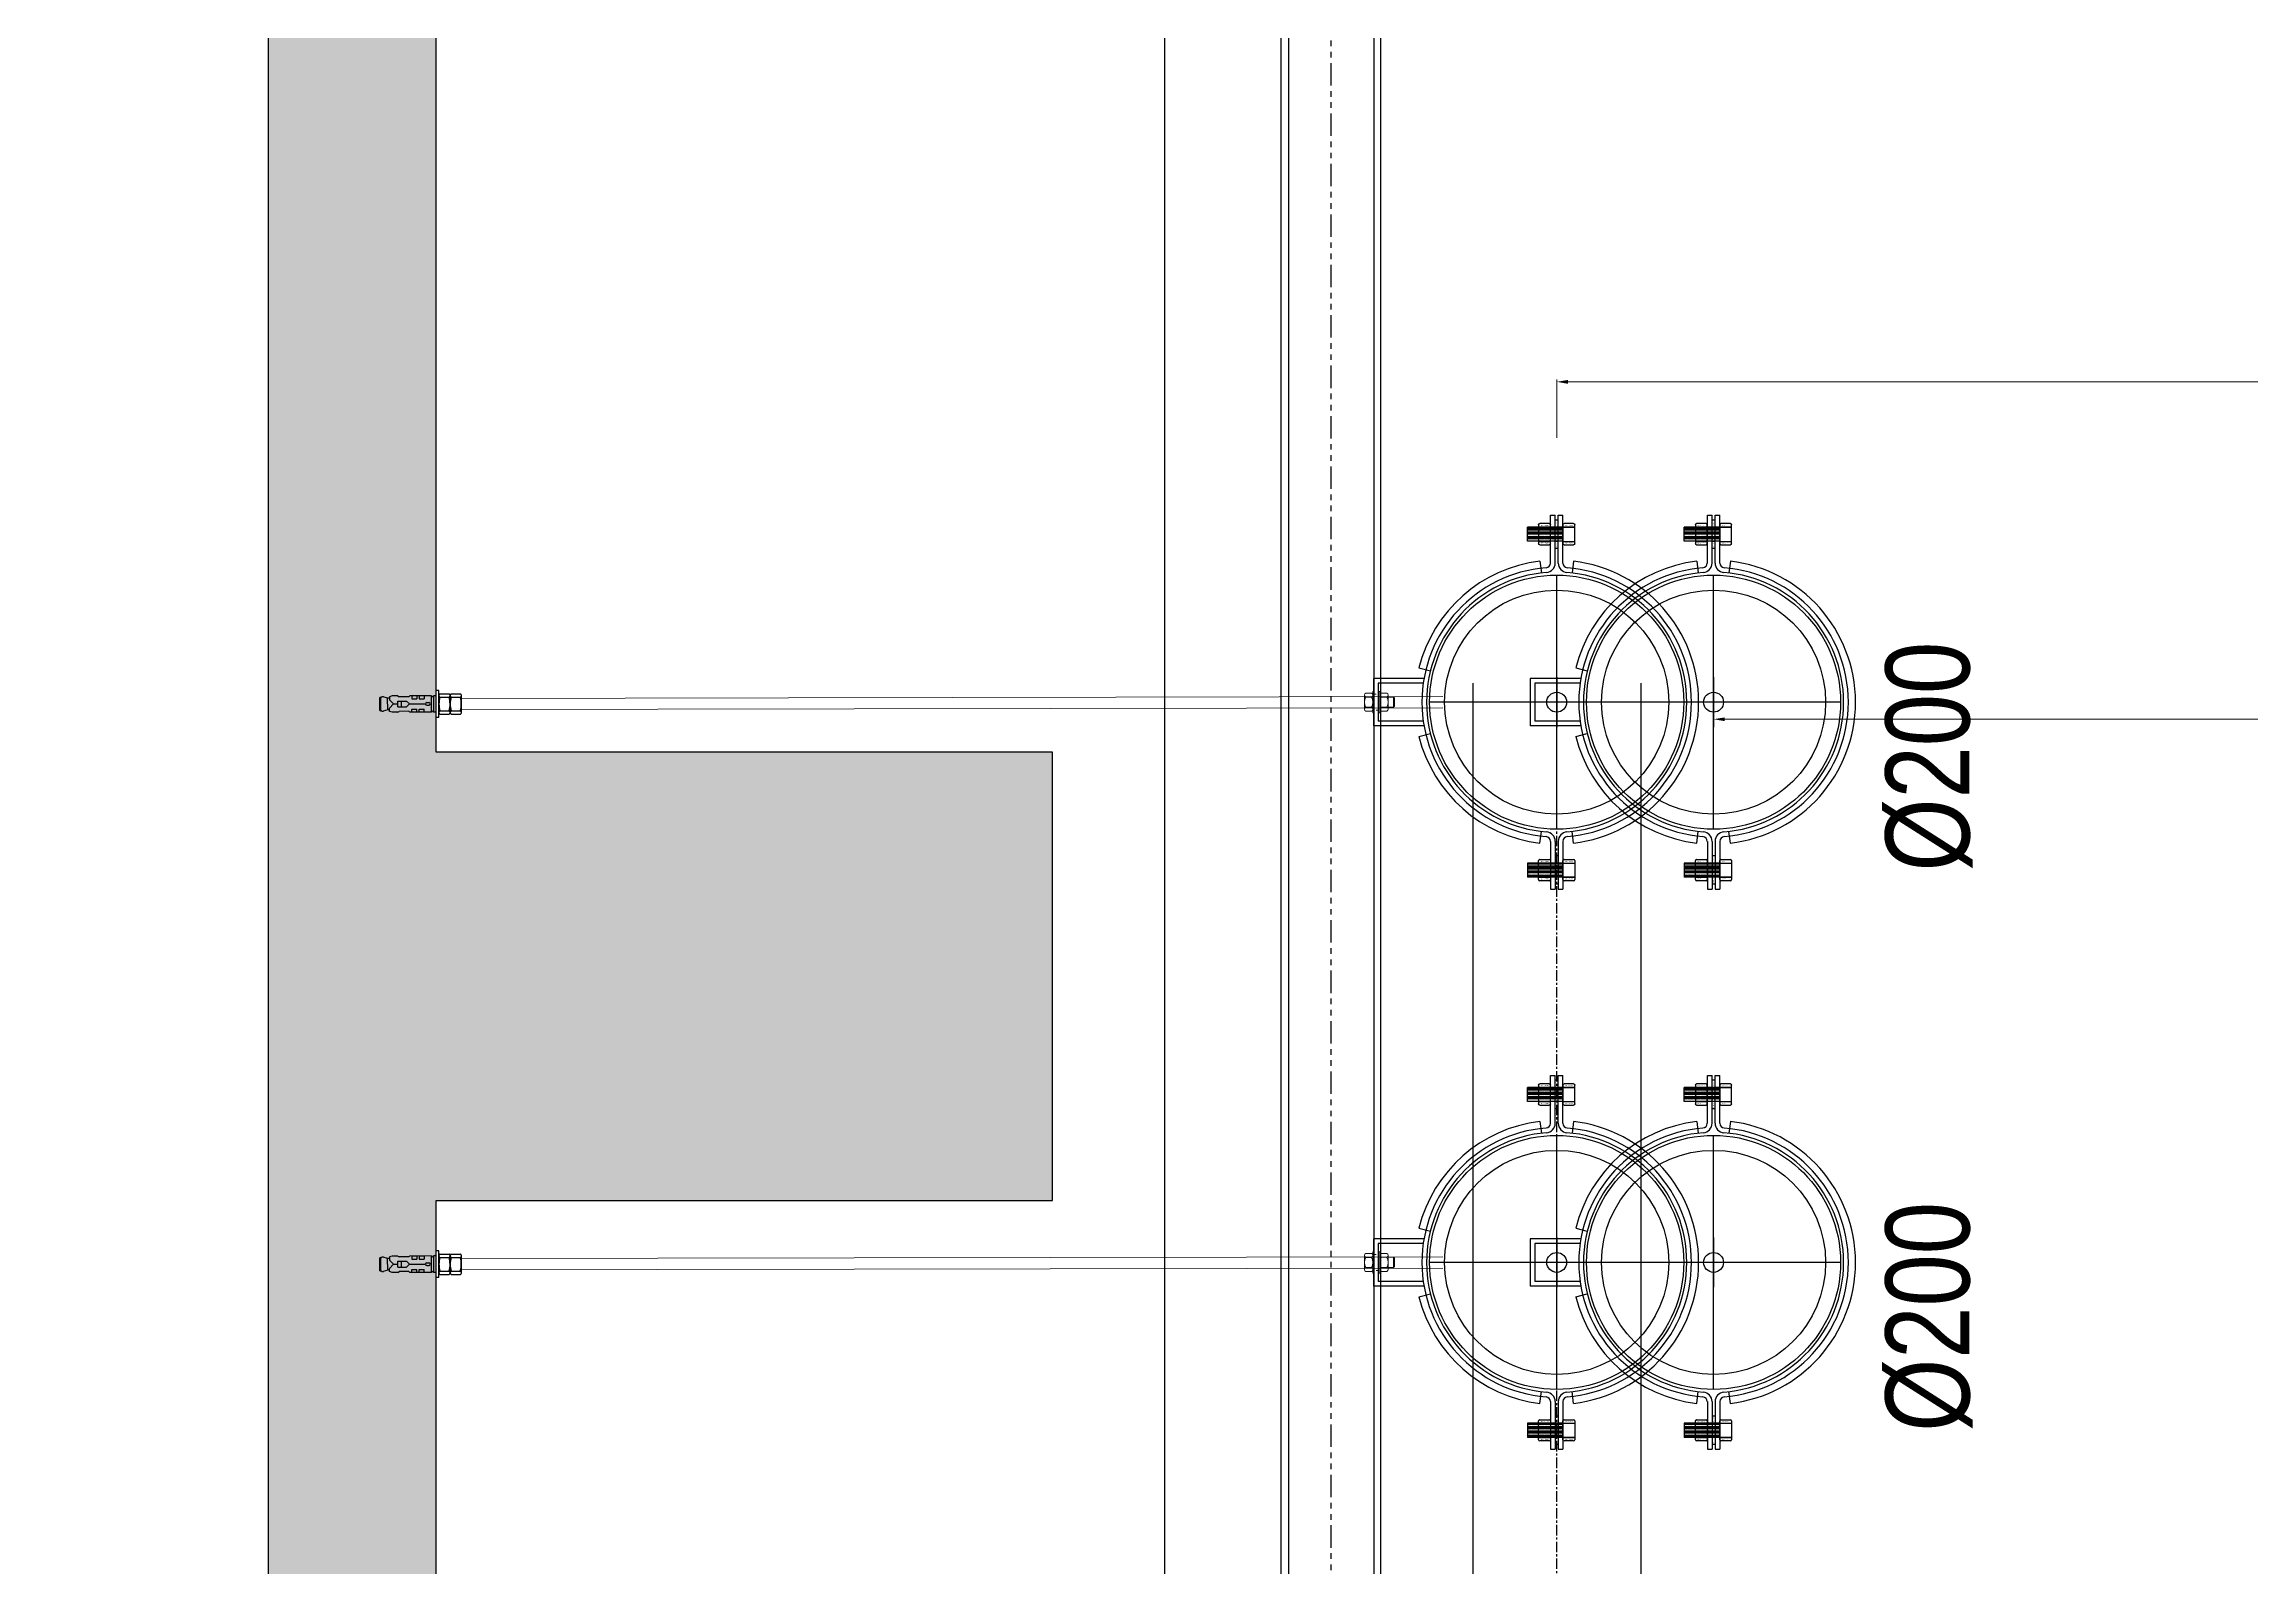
# Model space of a CAD drawing. Header units: millimetres. Extents: x -379292 to 1221486, y 92049 to 447512.
# Drawn here: x -29724 to -27754, y 197591 to 198951 of the extents above; entities that cross this region are included whole.
import ezdxf
from ezdxf.enums import TextEntityAlignment as Align

# ---------------------------------------------------------------- set-up
doc = ezdxf.new("R2010")
doc.units = ezdxf.units.MM
for name, pattern in [('ACISOTGB', [9, 4, -1, 1, -1, 1, -1]), ('CENTER', [2, 1.25, -0.25, 0.25, -0.25]), ('CENTRE', [50.8, 31.75, -6.35, 6.35, -6.35]), ('DASHDOT', [25.4, 12.7, -6.35, 0, -6.35]), ('SOGUKSU1', [72, 60, -6, 0, -6])]:
    doc.linetypes.add(name, pattern=pattern)
for name, color, linetype, lineweight in [('---OLCIU', 7, 'Continuous', 9), ('1-MIMARI', 8, 'Continuous', 9), ('1-YANGIN BORUSU-3', 1, 'SOGUKSU1', 30)]:
    doc.layers.add(name, color=color, linetype=linetype, lineweight=lineweight)
for name, color, linetype in [('05_CONCRETE', 6, 'Continuous'), ('05_CONCRETE VIEW', 142, 'Continuous'), ('05_HATCH CONCRETE', 141, 'Continuous'), ('1-PISSU-BORUSU', 6, 'PIS'), ('INKA', 142, 'Continuous'), ('M_YANGIN_SPR_ CAP', 7, 'Continuous')]:
    doc.layers.add(name, color=color, linetype=linetype)
doc.styles.add('cagdas', font='arial.ttf', dxfattribs={"width": 0.8, "height": 20})
doc.styles.add('DIM', font='arial.ttf')
doc.styles.add('DOA.ARIAL', font='arial.ttf')
doc.styles.get("Standard").update_dxf_attribs({"font": 'segoeuil.ttf'})
doc.linetypes.add('PIS', pattern='A,2.5,-0.09,[")",Standard,S=0.1,R=0,X=0,Y=-0.05],-0.035', length=2.625)
doc.linetypes.add('ZIGZAG', pattern='A,0.0001,-0.2,[131,ltypeshp.shx,S=0.2,R=0,X=-0.2,Y=0],-0.4,[131,ltypeshp.shx,S=0.2,R=180,X=0.2,Y=0],-0.2', length=0.8001)
doc.dimstyles.new('PRK 1-100', dxfattribs={"dimscale": 100, "dimtxt": 2.5, "dimasz": 1, "dimexe": 0.5, "dimexo": 1, "dimgap": 0.5, "dimtad": 1, "dimdec": 1, "dimzin": 9, "dimdsep": 46, "dimtxsty": 'DIM', "dimblk": 'ARCHTICK', "dimcen": 1.5, "dimdle": 0.5, "dimclrd": 256, "dimclre": 256, "dimclrt": 3, "dimadec": 8, "dimazin": 2, "dimtp": 0.1, "dimtm": 0.1, "dimtfac": 0.71, "dimtdec": 1, "dimtmove": 2, "dimatfit": 3, "dimfxl": 50, "dimfxlon": 1, "dimlwd": -1, "dimlwe": -1, "dimarcsym": 1})

# ---------------------------------------------------------------- blocks, each defined once
blk = doc.blocks.new('A$C6a8db8d0')
at = {"layer": '05_HATCH CONCRETE', "ltscale": 25, "transparency": 33554671}
h = blk.add_hatch(dxfattribs=at)
h.set_pattern_fill('ANSI33', color=256, scale=1.5, angle=180)
h.set_pattern_definition([(225, (-8686.666, 32930.851), (6.735192, -6.735192), []), (225, (-8693.402, 32930.851), (6.735192, -6.735192), [4.7625, -2.38125])])
h.paths.add_polyline_path([(-8675, 790), (-8675, 420), (-8725, 420), (-8725, 370), (9165, 370), (9165, 420), (9115, 420), (9115, 810), (9095, 810), (9095, 790), (5815, 790), (5815, 810), (5795, 810), (5795, 790), (-1895, 790), (-1895, 710), (-1845, 710), (-1845, 775), (-1635, 775), (-1635, 720), (-1595, 720), (-1595, 775), (-1335, 775), (-1335, 720), (-1295, 720), (-1295, 775), (-1090, 775), (-1090, 710), (-1040, 710), (-1040, 775), (-835, 775), (-835, 720), (-795, 720), (-795, 775), (-535, 775), (-535, 720), (-495, 720), (-495, 775), (-290, 775), (-290, 710), (-240, 710), (-240, 775), (-35, 775), (-35, 720), (5, 720), (5, 775), (265, 775), (265, 720), (305, 720), (305, 775), (510, 775), (510, 710), (560, 710), (560, 775), (765, 775), (765, 720), (805, 720), (805, 775), (1065, 775), (1065, 720), (1105, 720), (1105, 775), (1310, 775), (1310, 710), (1360, 710), (1360, 775), (1565, 775), (1565, 720), (1605, 720), (1605, 775), (1865, 775), (1865, 720), (1905, 720), (1905, 775), (2110, 775), (2110, 710), (2160, 710), (2160, 775), (2365, 775), (2365, 720), (2405, 720), (2405, 775), (2665, 775), (2665, 720), (2705, 720), (2705, 775), (2910, 775), (2910, 710), (2960, 710), (2960, 775), (3165, 775), (3165, 720), (3205, 720), (3205, 775), (3465, 775), (3465, 720), (3505, 720), (3505, 775), (3710, 775), (3710, 710), (3760, 710), (3760, 775), (3965, 775), (3965, 720), (4005, 720), (4005, 775), (4265, 775), (4265, 720), (4305, 720), (4305, 775), (4510, 775), (4510, 710), (4560, 710), (4560, 775), (4765, 775), (4765, 720), (4805, 720), (4805, 775), (5065, 775), (5065, 720), (5105, 720), (5105, 775), (5310, 775), (5310, 710), (5360, 710), (5360, 775), (5540, 775), (5540, 720), (5580, 720), (5580, 775), (5760, 775), (5760, 710), (5810, 710), (5810, 775), (6110, 775), (6110, 710), (6160, 710), (6160, 775), (6365, 775), (6365, 720), (6405, 720), (6405, 775), (6665, 775), (6665, 720), (6705, 720), (6705, 775), (6910, 775), (6910, 710), (6960, 710), (6960, 775), (7165, 775), (7165, 720), (7205, 720), (7205, 775), (7465, 775), (7465, 720), (7505, 720), (7505, 775), (7710, 775), (7710, 710), (7760, 710), (7760, 775), (7965, 775), (7965, 720), (8005, 720), (8005, 775), (8265, 775), (8265, 720), (8305, 720), (8305, 775), (8510, 775), (8510, 710), (8560, 710), (8560, 775), (8790, 775), (8790, 720), (8830, 720), (8830, 775), (9085, 775), (9085, 420), (-8645, 420), (-8645, 775), (-8270, 775), (-8270, 710), (-8220, 710), (-8220, 775), (-8015, 775), (-8015, 720), (-7975, 720), (-7975, 775), (-7715, 775), (-7715, 720), (-7675, 720), (-7675, 775), (-7470, 775), (-7470, 710), (-7420, 710), (-7420, 775), (-7215, 775), (-7215, 720), (-7175, 720), (-7175, 775), (-6915, 775), (-6915, 720), (-6875, 720), (-6875, 775), (-6670, 775), (-6670, 710), (-6620, 710), (-6620, 775), (-6415, 775), (-6415, 720), (-6375, 720), (-6375, 775), (-6115, 775), (-6115, 720), (-6075, 720), (-6075, 775), (-5870, 775), (-5870, 710), (-5820, 710), (-5820, 775), (-5615, 775), (-5615, 720), (-5575, 720), (-5575, 775), (-5315, 775), (-5315, 720), (-5275, 720), (-5275, 775), (-5070, 775), (-5070, 710), (-5020, 710), (-5020, 775), (-4815, 775), (-4815, 720), (-4775, 720), (-4775, 775), (-4515, 775), (-4515, 720), (-4475, 720), (-4475, 775), (-4270, 775), (-4270, 710), (-4220, 710), (-4220, 775), (-4015, 775), (-4015, 720), (-3975, 720), (-3975, 775), (-3715, 775), (-3715, 720), (-3675, 720), (-3675, 775), (-3470, 775), (-3470, 710), (-3420, 710), (-3420, 775), (-3215, 775), (-3215, 720), (-3175, 720), (-3175, 775), (-2915, 775), (-2915, 720), (-2875, 720), (-2875, 775), (-2670, 775), (-2670, 710), (-2620, 710), (-2620, 775), (-2435, 775), (-2435, 720), (-2395, 720), (-2395, 775), (-2175, 775), (-2175, 720), (-2135, 720), (-2135, 775), (-1955, 775), (-1955, 710), (-1905, 710), (-1905, 790)])
at = {"layer": '05_CONCRETE'}
for points in [[(-8725, 370), (9165, 370), (9165, 420), (9115, 420), (9115, 810), (9095, 810), (9095, 790), (5815, 790), (5815, 810), (5795, 810), (5795, 790), (-1895, 790)], [(265, 720), (305, 720), (305, 775), (510, 775), (510, 710), (560, 710), (560, 775), (765, 775), (765, 720), (805, 720), (805, 775), (1065, 775), (1065, 720), (1105, 720), (1105, 775), (1310, 775), (1310, 710), (1360, 710), (1360, 775), (1565, 775)]]:
    blk.add_lwpolyline(points, dxfattribs=at)
at = {"layer": '05_CONCRETE VIEW', "ltscale": 20, "flags": 128}
blk.add_lwpolyline([(1305, 710), (565, 710)], dxfattribs=at)
blk = doc.blocks.new('A$Cdf426c59')
at = {"layer": '1-PISSU-BORUSU', "color": 1, "linetype": 'DASHDOT', "ltscale": 7.5}
for p, q in [((0, -5.669), (0, 5.669)), ((5.669, 0), (-5.669, 0))]:
    blk.add_line(p, q, dxfattribs=at)
at = {"layer": '1-PISSU-BORUSU', "color": 1, "linetype": 'Continuous'}
blk.add_circle((0, 0), 5.669, dxfattribs=at)
at = {"layer": '1-PISSU-BORUSU', "linetype": 'Continuous'}
blk.add_circle((0, 0), 5, dxfattribs=at)
blk = doc.blocks.new('INKA M12 SOMUN')
at = {"layer": 'INKA', "linetype": 'Continuous'}
for p, q in [((4150.36, 639.91), (4150.36, 640.71)), ((4150.46, 640.81), (4152.06, 640.81)), ((4150.66, 639.81), (4150.66, 640.81)), ((4151.86, 640.81), (4151.86, 639.81)), ((4152.16, 640.71), (4152.16, 639.91)), ((4152.06, 639.81), (4150.46, 639.81))]:
    blk.add_line(p, q, dxfattribs=at)
at = {"layer": 'INKA', "linetype": 'ZIGZAG', "ltscale": 0.1}
for p, q in [((4150.66, 639.81), (4150.66, 640.81)), ((4151.86, 639.81), (4151.86, 640.81))]:
    blk.add_line(p, q, dxfattribs=at)
at = {"layer": 'INKA', "linetype": 'Continuous'}
for centre, start, end in [((4150.46, 640.71), 90, 180), ((4152.06, 640.71), 0, 90), ((4150.46, 639.91), 180, 270), ((4152.06, 639.91), 270, 0)]:
    blk.add_arc(centre, 0.1, start, end, dxfattribs=at)
at = {"style": 'cagdas'}
for p in [(4150.49, 640), (4151.99, 640)]:
    blk.add_text('INKA M12 SOMUN', height=0.0525, rotation=90, dxfattribs=at).set_placement(p, align=Align.TOP_LEFT)
blk = doc.blocks.new('PULM12')
at = {"layer": 'INKA', "linetype": 'Continuous'}
for p, q in [((4155.66, 1097.83), (4155.66, 1097.58)), ((4155.66, 1097.83), (4158.06, 1097.83)), ((4156.26, 1097.83), (4156.26, 1097.58)), ((4157.46, 1097.83), (4157.46, 1097.58)), ((4158.06, 1097.83), (4158.06, 1097.58)), ((4155.66, 1097.58), (4158.06, 1097.58))]:
    blk.add_line(p, q, dxfattribs=at)
at = {"style": 'cagdas'}
for p in [(4155.78, 1097.73), (4157.59, 1097.73)]:
    blk.add_text('INKA M12 PUL', height=0.039, dxfattribs=at).set_placement(p, align=Align.TOP_LEFT)
blk = doc.blocks.new('A$Ca5a3e651')
at = {"layer": 'INKA', "linetype": 'Continuous'}
h = blk.add_hatch(dxfattribs=at)
h.set_pattern_fill('ACAD_ISO10W100', color=256, scale=0.021111, angle=-90, style=0)
h.set_pattern_definition([(90, (413.14908, -104.13396), (0.105555556, -2e-17), [0.253333333, -0.063333333, 0.010555556, -0.063333333])])
h.paths.add_polyline_path([(0.55, 15.62), (0.55, 14.36), (-2.61, 14.36), (-2.61, 15.62)])
h = blk.add_hatch(dxfattribs=at)
h.set_pattern_fill('ACAD_ISO10W100', color=256, scale=0.021111, angle=-90, style=0)
h.set_pattern_definition([(270, (413.14908, 104.13396), (0.105555556, -2e-17), [0.253333333, -0.063333333, 0.010555556, -0.063333333])])
h.paths.add_polyline_path([(0.55, -15.62), (0.55, -14.36), (-2.61, -14.36), (-2.61, -15.62)])
at = {"layer": 'INKA'}
for p, q in [((-0.55, 16.68), (-0.13, 16.68)), ((-0.55, 12.42), (-0.55, 16.68)), ((-0.13, 12.42), (-0.13, 16.68)), ((0.13, 12.42), (0.13, 16.68)), ((0.13, 16.68), (0.55, 16.68)), ((0.55, 12.42), (0.55, 16.68)), ((-2.61, 14.36), (-2.61, 15.62)), ((0.55, 15.62), (-2.61, 15.62)), ((0.55, 14.36), (-2.61, 14.36)), ((-1.5, 12.58), (-1.37, 11.53)), ((1.5, 12.58), (1.37, 11.53)), ((-11.85, 2.11), (-16.36, 2.11)), ((-16.36, 2.11), (-16.36, -2.11)), ((-12.29, 3.06), (-11.27, 2.8)), ((0, 2.22), (0, -2.22)), ((-15.94, 1.69), (-15.94, -1.69)), ((-11.91, 1.69), (-15.94, 1.69)), ((2.22, 0), (-2.22, 0)), ((-11.91, -1.69), (-15.94, -1.69)), ((-11.85, -2.11), (-16.36, -2.11)), ((-12.29, -3.06), (-11.27, -2.8)), ((-1.5, -12.58), (-1.37, -11.53)), ((1.5, -12.58), (1.37, -11.53)), ((-0.55, -12.42), (-0.55, -16.68)), ((-0.13, -12.42), (-0.13, -16.68)), ((0.13, -12.42), (0.13, -16.68)), ((0.55, -12.42), (0.55, -16.68)), ((0.55, -14.36), (-2.61, -14.36)), ((-2.61, -14.36), (-2.61, -15.62)), ((0.55, -15.62), (-2.61, -15.62)), ((-0.55, -16.68), (-0.13, -16.68)), ((0.13, -16.68), (0.55, -16.68))]:
    blk.add_line(p, q, dxfattribs=at)
blk.add_circle((0, 0), 0.886, dxfattribs=at)
for centre, radius, start, end in [((0, 0), 12.67, 96.7854, 166.0366), ((0, 0), 12.03, 94.496, 265.504), ((-0.98, 12.42), 0.422, 274.496, 0), ((-0.98, 12.42), 0.844, 274.496, 0), ((0.98, 12.42), 0.844, 180, 265.504), ((0.98, 12.42), 0.422, 180, 265.504), ((0, 0), 12.03, 274.496, 85.504), ((0, 0), 12.67, 276.7854, 83.2146), ((0, 0), 11.61, 94.496, 265.504), ((0, 0), 11.61, 274.496, 85.504), ((0, 0), 12.67, 193.9634, 263.2146), ((-0.98, -12.42), 0.844, 0, 85.504), ((0.98, -12.42), 0.844, 94.496, 180), ((-0.98, -12.42), 0.422, 0, 85.504), ((0.98, -12.42), 0.422, 94.496, 180)]:
    blk.add_arc(centre, radius, start, end, dxfattribs=at)
at = {"layer": '1-PISSU-BORUSU', "color": 6, "xscale": 2, "yscale": 2, "zscale": 2}
blk.add_blockref('A$Cdf426c59', (0, 0), dxfattribs=at)
at = {"layer": 'INKA', "linetype": 'Continuous', "yscale": 1.055555555555556, "zscale": 1.055555555555556, "rotation": 270}
for name, p, xscale in [('INKA M12 SOMUN', (-676.97, -4366.9), -1.055555555555556), ('PULM12', (-1158.69, -4372.81), -1.055555555555556), ('INKA M12 SOMUN', (-674.8, -4366.9), -1.055555555555556), ('PULM12', (-1158.69, 4372.81), 1.055555555555556), ('INKA M12 SOMUN', (-676.97, 4366.9), 1.055555555555556), ('INKA M12 SOMUN', (-674.8, 4366.9), 1.055555555555556)]:
    blk.add_blockref(name, p, dxfattribs=dict(at, xscale=xscale))
blk = doc.blocks.new('*D1182')
at = {"layer": '---OLCIU', "ltscale": 25, "transparency": 16777216}
for p, q in [((-28234.5, 198298.3), (-28234.5, 198350.3)), ((-28224.5, 198348.3), (-25834.5, 198348.3)), ((-25824.5, 198298.3), (-25824.5, 198350.3))]:
    blk.add_line(p, q, dxfattribs=at)
for points in [[(-28224.5, 198349.9), (-28224.5, 198346.6), (-28234.5, 198348.3)], [(-25834.5, 198349.9), (-25834.5, 198346.6), (-25824.5, 198348.3)]]:
    blk.add_solid(points, dxfattribs=at)
at = {"layer": 'Defpoints', "color": 0, "ltscale": 25, "transparency": 16777216}
for p in [(-25824.5, 198348.3), (-28234.5, 198214.8, 0), (-25824.5, 198075.4)]:
    blk.add_point(p, dxfattribs=at)
at = {"layer": '---OLCIU', "ltscale": 25, "transparency": 16777216, "insert": (-27029.5, 198360.9), "char_height": 15, "attachment_point": 5, "style": 'DIM'}
blk.add_mtext('2410', dxfattribs=at)
blk = doc.blocks.new('NOKTA001')
at = {"color": 0, "linetype": 'Continuous', "const_width": 0.5}
blk.add_lwpolyline([(-0.25, 0, 1), (0.25, 0, 1)], format="xyb", close=True, dxfattribs=at)
blk = doc.blocks.new('LDR1-5')
at = {"color": 0, "ltscale": 25}
blk.add_line((0, 0), (-2, 0), dxfattribs=at)
at = {"color": 0, "ltscale": 25, "xscale": 0.5, "yscale": 0.5, "zscale": 0.5}
blk.add_blockref('NOKTA001', (0, 0), dxfattribs=at)
blk = doc.blocks.new('*D1183')
at = {"layer": '---OLCIU', "ltscale": 25, "transparency": 16777216}
for p, q in [((-28374.5, 198599.4), (-28374.5, 198651.4)), ((-28364.5, 198649.4), (-25834.5, 198649.4)), ((-25824.5, 198599.4), (-25824.5, 198651.4))]:
    blk.add_line(p, q, dxfattribs=at)
for points in [[(-28364.5, 198651.1), (-28364.5, 198647.7), (-28374.5, 198649.4)], [(-25834.5, 198651.1), (-25834.5, 198647.7), (-25824.5, 198649.4)]]:
    blk.add_solid(points, dxfattribs=at)
at = {"layer": 'Defpoints', "color": 0, "ltscale": 25, "transparency": 16777216}
for p in [(-25824.5, 198649.4), (-28374.5, 198376.7, 0), (-25824.5, 198245.7)]:
    blk.add_point(p, dxfattribs=at)
at = {"layer": '---OLCIU', "ltscale": 25, "transparency": 16777216, "insert": (-27099.5, 198662.1), "char_height": 15, "attachment_point": 5, "style": 'DIM'}
blk.add_mtext('2550', dxfattribs=at)

msp = doc.modelspace()

# ---------------------------------------------------------------- block references
at = {"layer": '1-MIMARI', "ltscale": 25, "xscale": 10, "yscale": 10, "zscale": 10, "rotation": 90}
msp.add_blockref('A$C6a8db8d0', (-21624.5, 187268.8), dxfattribs=at)

# ---------------------------------------------------------------- next in the draw order: linework, layer by layer
at = {"color": 134, "linetype": 'ACISOTGB', "ltscale": 5}
msp.add_line((-28575.8, 151798.9), (-28575.8, 272540.3), dxfattribs=at)
at = {"color": 3, "ltscale": 25}
for p, q in [((-28620.4, 177682.1), (-28620.4, 199743.2)), ((-28531.5, 177682.1), (-28531.5, 199743.2))]:
    msp.add_line(p, q, dxfattribs=at)
at = {"color": 7, "ltscale": 0.5}
for p, q in [((-29425, 198356, 0), (-29425, 198367.7, 0)), ((-29423.9, 198356.1, 0), (-29423.9, 198367.6, 0)), ((-29417.9, 198367, 0), (-29421.8, 198368.2, 0)), ((-29416.3, 198367, 0), (-29417.9, 198367, 0)), ((-29417.8, 198356.7, 0), (-29417.9, 198367, 0)), ((-29413.9, 198369.2, 0), (-29416.3, 198368.4, 0)), ((-29416.3, 198368.4, 0), (-29416.3, 198365.6, 0)), ((-29416.3, 198365.6, 0), (-29412.6, 198361.9, 0)), ((-29408.7, 198369.2, 0), (-29413.9, 198369.2, 0)), ((-29408.9, 198359.3, 0), (-29408.9, 198364.5, 0)), ((-29408.9, 198364.5, 0), (-29401, 198364.5, 0)), ((-29408.7, 198369.2, 0), (-29407.7, 198368.4, 0)), ((-29399, 198368.4, 0), (-29407.7, 198368.4, 0)), ((-29405.4, 198359.3, 0), (-29405.4, 198364.5, 0)), ((-29401, 198364.5, 0), (-29398.4, 198361.9, 0)), ((-29398.1, 198369.2, 0), (-29399, 198368.4, 0)), ((-29378.8, 198369.3, 0), (-29398.1, 198369.2, 0)), ((-29391.8, 198369.2, 0), (-29396.2, 198368.9, 0)), ((-29396.2, 198368.9, 0), (-29396.2, 198366.5, 0)), ((-29396.2, 198366.5, 0), (-29391.8, 198366.5, 0)), ((-29391.8, 198369.2, 0), (-29391.8, 198366.5, 0)), ((-29385.4, 198369.2, 0), (-29389.8, 198368.9, 0)), ((-29389.8, 198368.9, 0), (-29389.8, 198366.5, 0)), ((-29389.8, 198366.5, 0), (-29385.4, 198366.5, 0)), ((-29385.4, 198369.2, 0), (-29385.4, 198366.5, 0)), ((-29383, 198363.1, 0), (-29381, 198363.1, 0)), ((-29378.8, 198354.6, 0), (-29378.8, 198369.3, 0)), ((-29374.6, 198369.3, 0), (-29376.9, 198369.3, 0)), ((-29376.9, 198369.3, 0), (-29376.9, 198354.6, 0)), ((-29417.8, 198356.7, 0), (-29421.8, 198355.5, 0)), ((-29416.3, 198356.8, 0), (-29417.8, 198356.7, 0)), ((-29416.3, 198358.2, 0), (-29412.6, 198361.9, 0)), ((-29416.3, 198355.3, 0), (-29416.3, 198358.2, 0)), ((-29413.9, 198354.5, 0), (-29416.3, 198355.3, 0)), ((-29408.7, 198354.6, 0), (-29413.9, 198354.5, 0)), ((-29412.6, 198361.9, 0), (-29408.9, 198361.9, 0)), ((-29408.9, 198359.3, 0), (-29401, 198359.3, 0)), ((-29408.7, 198354.6, 0), (-29407.7, 198355.3, 0)), ((-29399, 198355.4, 0), (-29407.7, 198355.3, 0)), ((-29401, 198359.3, 0), (-29398.4, 198361.9, 0)), ((-29398.1, 198354.6, 0), (-29399, 198355.4, 0)), ((-29398.4, 198361.9, 0), (-29384.2, 198361.9, 0)), ((-29378.8, 198354.6, 0), (-29398.1, 198354.6, 0)), ((-29396.2, 198354.9, 0), (-29396.2, 198357.3, 0)), ((-29396.2, 198357.3, 0), (-29391.8, 198357.3, 0)), ((-29391.8, 198354.6, 0), (-29396.2, 198354.9, 0)), ((-29391.8, 198354.6, 0), (-29391.8, 198357.3, 0)), ((-29389.8, 198354.9, 0), (-29389.8, 198357.3, 0)), ((-29389.8, 198357.3, 0), (-29385.4, 198357.3, 0)), ((-29385.4, 198354.6, 0), (-29389.8, 198354.9, 0)), ((-29385.4, 198354.6, 0), (-29385.4, 198357.3, 0)), ((-29383, 198360.8, 0), (-29381, 198360.8, 0)), ((-29374.6, 198354.6, 0), (-29376.9, 198354.6, 0)), ((-29425, 197856, 0), (-29425, 197867.7, 0)), ((-29423.9, 197856.1, 0), (-29423.9, 197867.6, 0)), ((-29417.9, 197867, 0), (-29421.8, 197868.2, 0)), ((-29417.8, 197856.7, 0), (-29421.8, 197855.5, 0)), ((-29416.3, 197867, 0), (-29417.9, 197867, 0)), ((-29417.8, 197856.7, 0), (-29417.9, 197867, 0)), ((-29416.3, 197856.8, 0), (-29417.8, 197856.7, 0)), ((-29413.9, 197869.2, 0), (-29416.3, 197868.4, 0)), ((-29416.3, 197868.4, 0), (-29416.3, 197865.6, 0)), ((-29416.3, 197865.6, 0), (-29412.6, 197861.9, 0)), ((-29416.3, 197858.2, 0), (-29412.6, 197861.9, 0)), ((-29416.3, 197855.3, 0), (-29416.3, 197858.2, 0)), ((-29413.9, 197854.5, 0), (-29416.3, 197855.3, 0)), ((-29408.7, 197869.2, 0), (-29413.9, 197869.2, 0)), ((-29408.7, 197854.6, 0), (-29413.9, 197854.5, 0)), ((-29412.6, 197861.9, 0), (-29408.9, 197861.9, 0)), ((-29408.9, 197859.3, 0), (-29408.9, 197864.5, 0)), ((-29408.9, 197864.5, 0), (-29401, 197864.5, 0)), ((-29408.9, 197859.3, 0), (-29401, 197859.3, 0)), ((-29408.7, 197869.2, 0), (-29407.7, 197868.4, 0)), ((-29408.7, 197854.6, 0), (-29407.7, 197855.3, 0)), ((-29399, 197868.4, 0), (-29407.7, 197868.4, 0)), ((-29399, 197855.4, 0), (-29407.7, 197855.3, 0)), ((-29405.4, 197859.3, 0), (-29405.4, 197864.5, 0)), ((-29401, 197864.5, 0), (-29398.4, 197861.9, 0)), ((-29401, 197859.3, 0), (-29398.4, 197861.9, 0)), ((-29398.1, 197869.2, 0), (-29399, 197868.4, 0)), ((-29398.1, 197854.6, 0), (-29399, 197855.4, 0)), ((-29398.4, 197861.9, 0), (-29384.2, 197861.9, 0)), ((-29378.8, 197869.3, 0), (-29398.1, 197869.2, 0)), ((-29378.8, 197854.6, 0), (-29398.1, 197854.6, 0)), ((-29391.8, 197869.2, 0), (-29396.2, 197868.9, 0)), ((-29396.2, 197868.9, 0), (-29396.2, 197866.5, 0)), ((-29396.2, 197866.5, 0), (-29391.8, 197866.5, 0)), ((-29396.2, 197854.9, 0), (-29396.2, 197857.3, 0)), ((-29396.2, 197857.3, 0), (-29391.8, 197857.3, 0)), ((-29391.8, 197854.6, 0), (-29396.2, 197854.9, 0)), ((-29391.8, 197869.2, 0), (-29391.8, 197866.5, 0)), ((-29391.8, 197854.6, 0), (-29391.8, 197857.3, 0)), ((-29385.4, 197869.2, 0), (-29389.8, 197868.9, 0)), ((-29389.8, 197868.9, 0), (-29389.8, 197866.5, 0)), ((-29389.8, 197866.5, 0), (-29385.4, 197866.5, 0)), ((-29389.8, 197854.9, 0), (-29389.8, 197857.3, 0)), ((-29389.8, 197857.3, 0), (-29385.4, 197857.3, 0)), ((-29385.4, 197854.6, 0), (-29389.8, 197854.9, 0)), ((-29385.4, 197869.2, 0), (-29385.4, 197866.5, 0)), ((-29385.4, 197854.6, 0), (-29385.4, 197857.3, 0)), ((-29383, 197863.1, 0), (-29381, 197863.1, 0)), ((-29383, 197860.8, 0), (-29381, 197860.8, 0)), ((-29378.8, 197854.6, 0), (-29378.8, 197869.3, 0)), ((-29374.6, 197869.3, 0), (-29376.9, 197869.3, 0)), ((-29376.9, 197869.3, 0), (-29376.9, 197854.6, 0)), ((-29374.6, 197854.6, 0), (-29376.9, 197854.6, 0))]:
    msp.add_line(p, q, dxfattribs=at)
at = {"color": 7}
for p, q in [((-29372.2, 198373.9, 0), (-29374.7, 198373.9, 0)), ((-29374.6, 198349.9, 0), (-29374.7, 198373.9, 0)), ((-29372.1, 198349.9, 0), (-29372.2, 198373.9, 0)), ((-29371.3, 198371, 0), (-29363, 198371, 0)), ((-29371.3, 198367.9, 0), (-29363, 198368, 0)), ((-29362.1, 198354.3, 0), (-29362.1, 198369.5, 0)), ((-29361.3, 198371, 0), (-29353, 198371, 0)), ((-29361.3, 198368, 0), (-29353, 198368, 0)), ((-29352.1, 198354.3, 0), (-29352.1, 198369.5, 0)), ((-29372.1, 198349.9, 0), (-29374.6, 198349.9, 0)), ((-29371.2, 198355.8, 0), (-29363, 198355.8, 0)), ((-29371.2, 198352.7, 0), (-29363, 198352.7, 0)), ((-29361.2, 198355.8, 0), (-29353, 198355.8, 0)), ((-29361.2, 198352.8, 0), (-29353, 198352.8, 0)), ((-29372.2, 197873.9, 0), (-29374.7, 197873.9, 0)), ((-29374.6, 197849.9, 0), (-29374.7, 197873.9, 0)), ((-29372.1, 197849.9, 0), (-29372.2, 197873.9, 0)), ((-29371.3, 197871, 0), (-29363, 197871, 0)), ((-29361.3, 197871, 0), (-29353, 197871, 0)), ((-29371.3, 197867.9, 0), (-29363, 197868, 0)), ((-29371.2, 197855.8, 0), (-29363, 197855.8, 0)), ((-29371.2, 197852.7, 0), (-29363, 197852.7, 0)), ((-29362.1, 197854.3, 0), (-29362.1, 197869.5, 0)), ((-29361.3, 197868, 0), (-29353, 197868, 0)), ((-29361.2, 197855.8, 0), (-29353, 197855.8, 0)), ((-29361.2, 197852.8, 0), (-29353, 197852.8, 0)), ((-29352.1, 197854.3, 0), (-29352.1, 197869.5, 0)), ((-29372.1, 197849.9, 0), (-29374.6, 197849.9, 0))]:
    msp.add_line(p, q, dxfattribs=at)
at = {"color": 7, "linetype": 'Continuous', "lineweight": 5}
for p, q in [((-29352.1, 198366.9, 0), (-28476, 198368.5, 0)), ((-29352.1, 198356.9, 0), (-28476, 198358.5, 0)), ((-29352.1, 197866.9, 0), (-28476, 197868.5, 0)), ((-29352.1, 197856.9, 0), (-28476, 197858.5, 0))]:
    msp.add_line(p, q, dxfattribs=at)
at = {"lineweight": 5}
for p, q in [((-28546, 198357.2, 0), (-28546, 198369.8, 0)), ((-28546, 198357.2, 0), (-28546, 198369.8, 0)), ((-28544.8, 198371.5, 0), (-28539.8, 198371.5, 0)), ((-28544.8, 198371.5, 0), (-28539.8, 198371.5, 0)), ((-28544.8, 198368, 0), (-28539.8, 198368, 0)), ((-28544.8, 198368, 0), (-28539.8, 198368, 0)), ((-28538.6, 198353.9, 0), (-28538.6, 198373.1, 0)), ((-28538.6, 198353.9, 0), (-28538.6, 198373.1, 0)), ((-28532.3, 198353.9, 0), (-28532.3, 198373.1, 0)), ((-28532.3, 198353.9, 0), (-28532.3, 198373.1, 0)), ((-28531.1, 198371.6, 0), (-28526.1, 198371.6, 0)), ((-28531.1, 198371.6, 0), (-28526.1, 198371.6, 0)), ((-28531.1, 198368.1, 0), (-28526.1, 198368.1, 0)), ((-28531.1, 198368.1, 0), (-28526.1, 198368.1, 0)), ((-28524.9, 198357.3, 0), (-28524.9, 198369.8, 0)), ((-28524.9, 198357.3, 0), (-28524.9, 198369.8, 0)), ((-28524.9, 198368.1, 0), (-28520.1, 198368.1, 0)), ((-28524.9, 198368.1, 0), (-28520.1, 198368.1, 0)), ((-28520.1, 198359, 0), (-28520.1, 198368.1, 0)), ((-28520.1, 198368.1, 0), (-28519.3, 198367.3, 0)), ((-28520.1, 198359, 0), (-28520.1, 198368.1, 0)), ((-28520.1, 198368.1, 0), (-28519.3, 198367.3, 0)), ((-28519.3, 198359.8, 0), (-28519.3, 198367.3, 0)), ((-28519.3, 198359.8, 0), (-28519.3, 198367.3, 0)), ((-28544.8, 198359, 0), (-28539.8, 198359, 0)), ((-28544.8, 198359, 0), (-28539.8, 198359, 0)), ((-28544.8, 198355.5, 0), (-28539.8, 198355.5, 0)), ((-28544.8, 198355.5, 0), (-28539.8, 198355.5, 0)), ((-28531.1, 198359, 0), (-28526.1, 198359, 0)), ((-28531.1, 198359, 0), (-28526.1, 198359, 0)), ((-28531, 198355.5, 0), (-28526.1, 198355.5, 0)), ((-28531, 198355.5, 0), (-28526.1, 198355.5, 0)), ((-28524.9, 198359, 0), (-28520.1, 198359, 0)), ((-28524.9, 198359, 0), (-28520.1, 198359, 0)), ((-28520.1, 198359, 0), (-28519.3, 198359.8, 0)), ((-28520.1, 198359, 0), (-28519.3, 198359.8, 0)), ((-28544.8, 197871.5, 0), (-28539.8, 197871.5, 0)), ((-28544.8, 197871.5, 0), (-28539.8, 197871.5, 0)), ((-28538.6, 197853.9, 0), (-28538.6, 197873.1, 0)), ((-28538.6, 197853.9, 0), (-28538.6, 197873.1, 0)), ((-28532.3, 197853.9, 0), (-28532.3, 197873.1, 0)), ((-28532.3, 197853.9, 0), (-28532.3, 197873.1, 0)), ((-28531.1, 197871.6, 0), (-28526.1, 197871.6, 0)), ((-28531.1, 197871.6, 0), (-28526.1, 197871.6, 0)), ((-28546, 197857.2, 0), (-28546, 197869.8, 0)), ((-28546, 197857.2, 0), (-28546, 197869.8, 0)), ((-28544.8, 197868, 0), (-28539.8, 197868, 0)), ((-28544.8, 197868, 0), (-28539.8, 197868, 0)), ((-28544.8, 197859, 0), (-28539.8, 197859, 0)), ((-28544.8, 197859, 0), (-28539.8, 197859, 0)), ((-28544.8, 197855.5, 0), (-28539.8, 197855.5, 0)), ((-28544.8, 197855.5, 0), (-28539.8, 197855.5, 0)), ((-28531.1, 197868.1, 0), (-28526.1, 197868.1, 0)), ((-28531.1, 197868.1, 0), (-28526.1, 197868.1, 0)), ((-28531.1, 197859, 0), (-28526.1, 197859, 0)), ((-28531.1, 197859, 0), (-28526.1, 197859, 0)), ((-28531, 197855.5, 0), (-28526.1, 197855.5, 0)), ((-28531, 197855.5, 0), (-28526.1, 197855.5, 0)), ((-28524.9, 197857.3, 0), (-28524.9, 197869.8, 0)), ((-28524.9, 197857.3, 0), (-28524.9, 197869.8, 0)), ((-28524.9, 197868.1, 0), (-28520.1, 197868.1, 0)), ((-28524.9, 197868.1, 0), (-28520.1, 197868.1, 0)), ((-28524.9, 197859, 0), (-28520.1, 197859, 0)), ((-28524.9, 197859, 0), (-28520.1, 197859, 0)), ((-28520.1, 197859, 0), (-28520.1, 197868.1, 0)), ((-28520.1, 197868.1, 0), (-28519.3, 197867.3, 0)), ((-28520.1, 197859, 0), (-28520.1, 197868.1, 0)), ((-28520.1, 197868.1, 0), (-28519.3, 197867.3, 0)), ((-28520.1, 197859, 0), (-28519.3, 197859.8, 0)), ((-28520.1, 197859, 0), (-28519.3, 197859.8, 0)), ((-28519.3, 197859.8, 0), (-28519.3, 197867.3, 0)), ((-28519.3, 197859.8, 0), (-28519.3, 197867.3, 0))]:
    msp.add_line(p, q, dxfattribs=at)
at = {"linetype": 'CENTRE', "lineweight": 5}
for p, q in [((-28537.1, 198373.1, 0), (-28538.6, 198373.1, 0)), ((-28537.1, 198373.1, 0), (-28538.6, 198373.1, 0)), ((-28533.9, 198373.1, 0), (-28532.3, 198373.1, 0)), ((-28533.9, 198373.1, 0), (-28532.3, 198373.1, 0)), ((-28537, 198353.9, 0), (-28538.6, 198353.9, 0)), ((-28537, 198353.9, 0), (-28538.6, 198353.9, 0)), ((-28533.8, 198353.9, 0), (-28532.3, 198353.9, 0)), ((-28533.8, 198353.9, 0), (-28532.3, 198353.9, 0)), ((-28537.1, 197873.1, 0), (-28538.6, 197873.1, 0)), ((-28537.1, 197873.1, 0), (-28538.6, 197873.1, 0)), ((-28533.9, 197873.1, 0), (-28532.3, 197873.1, 0)), ((-28533.9, 197873.1, 0), (-28532.3, 197873.1, 0)), ((-28537, 197853.9, 0), (-28538.6, 197853.9, 0)), ((-28537, 197853.9, 0), (-28538.6, 197853.9, 0)), ((-28533.8, 197853.9, 0), (-28532.3, 197853.9, 0)), ((-28533.8, 197853.9, 0), (-28532.3, 197853.9, 0))]:
    msp.add_line(p, q, dxfattribs=at)
at = {"color": 7, "linetype": 'Continuous', "lineweight": 15}
for p, q in [((-28535.6, 198370.6, 0), (-28537.1, 198370.6, 0)), ((-28535.6, 198370.6, 0), (-28537.1, 198370.6, 0)), ((-28535.5, 198356.4, 0), (-28534, 198356.4, 0)), ((-28535.5, 198356.4, 0), (-28534, 198356.4, 0)), ((-28535.6, 197870.6, 0), (-28537.1, 197870.6, 0)), ((-28535.6, 197870.6, 0), (-28537.1, 197870.6, 0)), ((-28535.5, 197856.4, 0), (-28534, 197856.4, 0)), ((-28535.5, 197856.4, 0), (-28534, 197856.4, 0))]:
    msp.add_line(p, q, dxfattribs=at)
at = {"color": 7, "ltscale": 0.5}
for centre, radius, start, end in [((-29424.5, 198366, 0), 1.77, 68.3179, 106.2443), ((-29422.4, 198366.6, 0), 1.77, 68.3179, 144.1708), ((-29383, 198361.9, 0), 1.18, 90.1087, 270.1087), ((-29381, 198361.9, 0), 1.18, 270.1087, 90.1087), ((-29377.8, 198369.4, 0), 0.963, 189.0364, 351.181), ((-29424.5, 198357.7, 0), 1.77, 253.9732, 291.8996), ((-29422.4, 198357.1, 0), 1.77, 216.0467, 291.8996), ((-29377.8, 198354.5, 0), 0.963, 9.0364, 171.181), ((-29424.5, 197866, 0), 1.77, 68.3179, 106.2443), ((-29424.5, 197857.7, 0), 1.77, 253.9732, 291.8996), ((-29422.4, 197866.6, 0), 1.77, 68.3179, 144.1708), ((-29422.4, 197857.1, 0), 1.77, 216.0467, 291.8996), ((-29383, 197861.9, 0), 1.18, 90.1087, 270.1087), ((-29381, 197861.9, 0), 1.18, 270.1087, 90.1087), ((-29377.8, 197869.4, 0), 0.963, 189.0364, 351.181), ((-29377.8, 197854.5, 0), 0.963, 9.0364, 171.181)]:
    msp.add_arc(centre, radius, start, end, dxfattribs=at)
at = {"color": 7}
for centre, radius, start, end in [((-29370.4, 198369.5, 0), 1.76, 120.364, 239.8535), ((-29350.5, 198361.9, 0), 21.6, 163.7656, 196.4519), ((-29363.9, 198369.5, 0), 1.76, 300.364, 59.8535), ((-29383.8, 198361.8, 0), 21.6, 343.7656, 16.4519), ((-29360.4, 198369.5, 0), 1.76, 120.364, 239.8535), ((-29340.5, 198361.9, 0), 21.6, 163.7656, 196.4519), ((-29353.9, 198369.5, 0), 1.76, 300.364, 59.8535), ((-29373.8, 198361.9, 0), 21.6, 343.7656, 16.4519), ((-29370.4, 198354.3, 0), 1.76, 120.364, 239.8535), ((-29363.9, 198354.3, 0), 1.76, 300.364, 59.8535), ((-29360.4, 198354.3, 0), 1.76, 120.364, 239.8535), ((-29353.9, 198354.3, 0), 1.76, 300.364, 59.8535), ((-29370.4, 197869.5, 0), 1.76, 120.364, 239.8535), ((-29363.9, 197869.5, 0), 1.76, 300.364, 59.8535), ((-29360.4, 197869.5, 0), 1.76, 120.364, 239.8535), ((-29353.9, 197869.5, 0), 1.76, 300.364, 59.8535), ((-29350.5, 197861.9, 0), 21.6, 163.7656, 196.4519), ((-29370.4, 197854.3, 0), 1.76, 120.364, 239.8535), ((-29383.8, 197861.8, 0), 21.6, 343.7656, 16.4519), ((-29363.9, 197854.3, 0), 1.76, 300.364, 59.8535), ((-29340.5, 197861.9, 0), 21.6, 163.7656, 196.4519), ((-29360.4, 197854.3, 0), 1.76, 120.364, 239.8535), ((-29373.8, 197861.9, 0), 21.6, 343.7656, 16.4519), ((-29353.9, 197854.3, 0), 1.76, 300.364, 59.8535)]:
    msp.add_arc(centre, radius, start, end, dxfattribs=at)
at = {"lineweight": 5}
for centre, radius, start, end in [((-28544.1, 198369.8, 0), 1.88, 110.9308, 249.2866), ((-28544.1, 198369.8, 0), 1.88, 110.9308, 249.2866), ((-28536.9, 198363.5, 0), 9.07, 150.188, 210.0295), ((-28536.9, 198363.5, 0), 9.07, 150.188, 210.0295), ((-28540.5, 198369.8, 0), 1.88, 290.9308, 69.2866), ((-28540.5, 198369.8, 0), 1.88, 290.9308, 69.2866), ((-28547.7, 198363.5, 0), 9.07, 330.188, 30.0295), ((-28547.7, 198363.5, 0), 9.07, 330.188, 30.0295), ((-28530.4, 198369.8, 0), 1.88, 110.9308, 249.2866), ((-28530.4, 198369.8, 0), 1.88, 110.9308, 249.2866), ((-28523.2, 198363.5, 0), 9.07, 150.188, 210.0295), ((-28523.2, 198363.5, 0), 9.07, 150.188, 210.0295), ((-28526.8, 198369.8, 0), 1.88, 290.9308, 69.2866), ((-28526.8, 198369.8, 0), 1.88, 290.9308, 69.2866), ((-28534, 198363.5, 0), 9.07, 330.188, 30.0295), ((-28534, 198363.5, 0), 9.07, 330.188, 30.0295), ((-28544.1, 198357.2, 0), 1.88, 110.9308, 249.2866), ((-28544.1, 198357.2, 0), 1.88, 110.9308, 249.2866), ((-28540.5, 198357.2, 0), 1.88, 290.9308, 69.2866), ((-28540.5, 198357.2, 0), 1.88, 290.9308, 69.2866), ((-28530.4, 198357.2, 0), 1.88, 110.9308, 249.2866), ((-28530.4, 198357.2, 0), 1.88, 110.9308, 249.2866), ((-28526.8, 198357.3, 0), 1.88, 290.9308, 69.2866), ((-28526.8, 198357.3, 0), 1.88, 290.9308, 69.2866), ((-28544.1, 197869.8, 0), 1.88, 110.9308, 249.2866), ((-28544.1, 197869.8, 0), 1.88, 110.9308, 249.2866), ((-28540.5, 197869.8, 0), 1.88, 290.9308, 69.2866), ((-28540.5, 197869.8, 0), 1.88, 290.9308, 69.2866), ((-28530.4, 197869.8, 0), 1.88, 110.9308, 249.2866), ((-28530.4, 197869.8, 0), 1.88, 110.9308, 249.2866), ((-28526.8, 197869.8, 0), 1.88, 290.9308, 69.2866), ((-28526.8, 197869.8, 0), 1.88, 290.9308, 69.2866), ((-28536.9, 197863.5, 0), 9.07, 150.188, 210.0295), ((-28536.9, 197863.5, 0), 9.07, 150.188, 210.0295), ((-28544.1, 197857.2, 0), 1.88, 110.9308, 249.2866), ((-28544.1, 197857.2, 0), 1.88, 110.9308, 249.2866), ((-28547.7, 197863.5, 0), 9.07, 330.188, 30.0295), ((-28547.7, 197863.5, 0), 9.07, 330.188, 30.0295), ((-28540.5, 197857.2, 0), 1.88, 290.9308, 69.2866), ((-28540.5, 197857.2, 0), 1.88, 290.9308, 69.2866), ((-28523.2, 197863.5, 0), 9.07, 150.188, 210.0295), ((-28523.2, 197863.5, 0), 9.07, 150.188, 210.0295), ((-28530.4, 197857.2, 0), 1.88, 110.9308, 249.2866), ((-28530.4, 197857.2, 0), 1.88, 110.9308, 249.2866), ((-28534, 197863.5, 0), 9.07, 330.188, 30.0295), ((-28534, 197863.5, 0), 9.07, 330.188, 30.0295), ((-28526.8, 197857.3, 0), 1.88, 290.9308, 69.2866), ((-28526.8, 197857.3, 0), 1.88, 290.9308, 69.2866)]:
    msp.add_arc(centre, radius, start, end, dxfattribs=at)
at = {"layer": '1-PISSU-BORUSU', "color": 6, "linetype": 'Continuous'}
for p, q in [((-28449.5, 198380.6, 0), (-28449.5, 196717.7, 0)), ((-28299.5, 198380.6, 0), (-28299.5, 196717.7, 0))]:
    msp.add_line(p, q, dxfattribs=at)
at = {"layer": '1-PISSU-BORUSU', "color": 1, "linetype": 'CENTER', "ltscale": 7.5}
msp.add_line((-28374.5, 196614.9, 0), (-28374.5, 198380.6, 0), dxfattribs=at)
at = {"layer": '1-YANGIN BORUSU-3', "linetype": 'ByBlock', "ltscale": 25}
for p, q in [((-28613.9, 272261.8), (-28613.9, 154309.2)), ((-28537.8, 272261.8), (-28537.8, 154309.2))]:
    msp.add_line(p, q, dxfattribs=at)

# ---------------------------------------------------------------- next in the draw order: block references
at = {"ltscale": 25, "xscale": 10, "yscale": 10, "zscale": 10}
for p in [(-28374.5, 198363.5, 0), (-28234.5, 198363.5, 0), (-28374.5, 197863.5, 0), (-28234.5, 197863.5, 0)]:
    msp.add_blockref('A$Ca5a3e651', p, dxfattribs=at)

# ---------------------------------------------------------------- next in the draw order: texts
at = {"layer": 'M_YANGIN_SPR_ CAP', "ltscale": 0.01, "style": 'DOA.ARIAL', "width": 0.8}
for p in [(-28081.1, 198314.9, -155276.6), (-28081.1, 197814.9, -155276.6)]:
    msp.add_text('%%C200', height=75, rotation=90, dxfattribs=at).set_placement(p, align=Align.TOP_CENTER)

# ---------------------------------------------------------------- next in the draw order: dimensions: what is measured, and where the dimension line sits
at = {"layer": '---OLCIU', "ltscale": 25}
for base, p1, p2, picture, middle in [((-25824.5, 198649.4), (-28374.5, 198376.7, 0), (-25824.5, 198245.7), '*D1183', (-27099.5, 198662.1)), ((-25824.5, 198348.3), (-28234.5, 198214.8, 0), (-25824.5, 198075.4), '*D1182', (-27029.5, 198360.9))]:
    dim = msp.add_linear_dim(base=base, p1=p1, p2=p2, dimstyle='PRK 1-100', override={"dimtxt": 0.15, "dimasz": 0.1, "dimexe": 0.02, "dimexo": 0.5, "dimgap": 0.05, "dimdec": 0, "dimzin": 0, "dimcen": 0.5, "dimdle": 0.01, "dimclrt": 256, "dimtdec": 0, "dimldrblk": 'LDR1-5', "dimfxl": 0.5}, dxfattribs=at)
    dim.commit()
    dim.dimension.update_dxf_attribs({"geometry": picture, "text_midpoint": middle})

doc.saveas('drawing.dxf')
